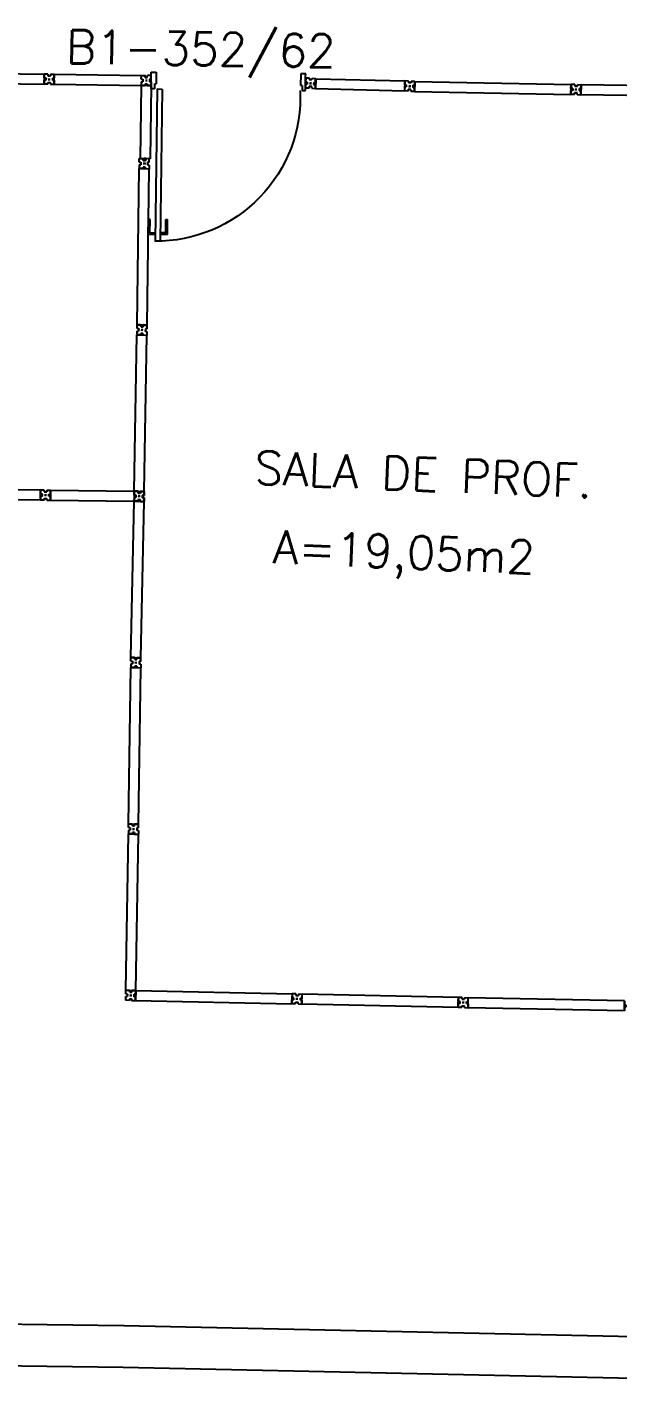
# Model space of a CAD drawing. Extents: x 26 to 324, y 73 to 188.
# Drawn here: x 186.66 to 190.21, y 161.84 to 169.97 of the extents above; entities that cross this region are included whole.
import ezdxf

# ---------------------------------------------------------------- set-up
doc = ezdxf.new("R2010")
doc.units = 0
doc.header["$LTSCALE"] = 0.01
doc.header["$MEASUREMENT"] = 0
doc.layers.get('0').update_dxf_attribs({"linetype": 'CONTINUOUS'})
for name, color, linetype in [('BANC', 2, 'CONTINUOUS'), ('DIV', 2, 'CONTINUOUS'), ('TEXTO', 2, 'CONTINUOUS'), ('TEXTO-ENDEREÇO', 2, 'CONTINUOUS'), ('ÁREA', 2, 'CONTINUOUS')]:
    doc.layers.add(name, color=color, linetype=linetype)
doc.styles.add('UNB-100', font='simplex.shx', dxfattribs={"height": 0.2})
doc.styles.add('UNB-100-1', font='simplex.shx', dxfattribs={"height": 0.2})

# ---------------------------------------------------------------- blocks, each defined once
blk = doc.blocks.new('DIVMT-SLC')
for p, q in [((-0.03, 0.03), (-0.03, 0.006)), ((-0.008, 0.03), (-0.03, 0.03)), ((-0.0185, 0.006), (-0.03, 0.006)), ((-0.0185, -0.006), (-0.0185, 0.006)), ((-0.008, 0.03), (-0.008, 0.02)), ((-0.008, 0.02), (0.008, 0.02)), ((-0.0051, 0), (0.0051, 0)), ((0.0051, 0), (-0.0051, 0)), ((-0.0051, 0), (0.0051, 0)), ((0, -0.0051), (0, 0.0051)), ((0, 0.0051), (0, -0.0051)), ((0.008, 0.03), (0.008, 0.02)), ((0.008, 0.03), (0.03, 0.03)), ((0.0205, 0.006), (0.03, 0.006)), ((0.0205, -0.006), (0.0205, 0.006)), ((0.0205, 0.006), (0.0205, -0.006)), ((0.0205, 0.006), (0.03, 0.006)), ((0.97, 0.03), (0.03, 0.03)), ((0.03, 0.006), (0.03, 0.03)), ((0.03, -0.03), (0.03, 0.03)), ((0.03, -0.005), (0.03, 0.005)), ((0.97, -0.03), (0.97, 0.03)), ((0.97, 0.03), (0.97, 0.009)), ((0.97, 0.009), (0.97, 0.027)), ((0.9795, 0.006), (0.97, 0.006)), ((0.97, -0.005), (0.97, 0.005)), ((0.9795, 0.006), (0.9795, -0.006)), ((1.0051, 0), (0.9949, 0)), ((1, 0.0051), (1, -0.0051)), ((-0.0185, -0.006), (-0.03, -0.006)), ((-0.03, -0.03), (-0.03, -0.006)), ((-0.008, -0.03), (-0.03, -0.03)), ((-0.008, -0.03), (-0.008, -0.02)), ((-0.008, -0.02), (0.008, -0.02)), ((0.008, -0.03), (0.008, -0.02)), ((0.008, -0.03), (0.03, -0.03)), ((0.0205, -0.006), (0.03, -0.006)), ((0.0205, -0.006), (0.03, -0.006)), ((0.03, -0.006), (0.03, -0.03)), ((0.97, -0.03), (0.03, -0.03)), ((0.9795, -0.006), (0.97, -0.006)), ((0.97, -0.009), (0.97, -0.027))]:
    blk.add_line(p, q)
blk = doc.blocks.new('PDV2E-SLC')
at = {"layer": 'DIV', "color": 1}
for p, q in [((0.0229, 0.9247), (0.0629, 0.9247)), ((0.0229, 0.9247), (0.0229, 0.8347)), ((0.0329, 0.9147), (0.0629, 0.9147)), ((0.0329, 0.9147), (0.0329, 0.8347)), ((0.1375, 0.9247), (0.0975, 0.9247)), ((0.1275, 0.9147), (0.0975, 0.9147)), ((0.1275, 0.9147), (0.1275, 0.8347)), ((0.1375, 0.9247), (0.1375, 0.8347)), ((0.0329, 0.8347), (0.023, 0.8347)), ((0.1275, 0.8347), (0.1374, 0.8347))]:
    blk.add_line(p, q, dxfattribs=at)
at = {"layer": 'DIV'}
for p, q in [((0.0654, 0.0505), (0.0654, 0.9647)), ((0.0954, 0.9647), (0.0654, 0.9647)), ((0.0954, 0.0505), (0.0954, 0.9647)), ((0.0494, 0.05), (0.0293, 0.05)), ((0.0293, 0.05), (0.0293, 0.0347)), ((0.0293, 0.035), (0.0293, -0.035)), ((0.0494, 0.0199), (0.0494, 0.05)), ((0.0494, 0.0199), (0.0593, 0.0199)), ((0.0593, -0.05), (0.0593, 0.0199)), ((0.0654, 0.0505), (0.0954, 0.0505)), ((0.9279, -0.05), (0.9279, 0.0199)), ((0.9378, 0.0199), (0.9279, 0.0199)), ((0.9378, 0.05), (0.9579, 0.05)), ((0.9378, 0.0199), (0.9378, 0.05)), ((0.9579, 0.05), (0.9579, 0.0347)), ((0.9579, 0.035), (0.9579, -0.035)), ((0.0293, -0.035), (0.0293, -0.05)), ((0.0293, -0.05), (0.0593, -0.05)), ((0.9579, -0.05), (0.9279, -0.05)), ((0.9579, -0.035), (0.9579, -0.05))]:
    blk.add_line(p, q, dxfattribs=at)
at = {"layer": 'DIV', "color": 1}
blk.add_arc((0.0622, 0.1001), 0.8651, 356.67855, 90, dxfattribs=at)
blk = doc.blocks.new('MDIVMT-SLC')
for p, q in [((-0.03, 0.03), (-0.03, 0.006)), ((-0.008, 0.03), (-0.03, 0.03)), ((-0.0185, 0.006), (-0.03, 0.006)), ((-0.0185, -0.006), (-0.0185, 0.006)), ((-0.008, 0.03), (-0.008, 0.02)), ((-0.008, 0.02), (0.008, 0.02)), ((-0.0051, 0), (0.0051, 0)), ((-0.0051, 0), (0.0051, 0)), ((0, -0.0051), (0, 0.0051)), ((0, -0.0051), (0, 0.0051)), ((0.008, 0.03), (0.008, 0.02)), ((0.008, 0.03), (0.03, 0.03)), ((0.0205, 0.006), (0.03, 0.006)), ((0.0205, -0.006), (0.0205, 0.006)), ((0.0205, 0.006), (0.03, 0.006)), ((0.0205, -0.006), (0.0205, 0.006)), ((0.03, 0.03), (0.03, -0.03)), ((0.03, 0.03), (0.47, 0.03)), ((0.03, 0.006), (0.03, 0.03)), ((0.03, 0.009), (0.03, 0.027)), ((0.03, 0.005), (0.03, -0.005)), ((0.47, 0.03), (0.47, -0.03)), ((0.4795, 0.006), (0.47, 0.006)), ((0.47, 0.005), (0.47, -0.005)), ((0.4795, -0.006), (0.4795, 0.006)), ((0.4949, 0), (0.5051, 0)), ((0.5051, 0), (0.4949, 0)), ((0.5, -0.0051), (0.5, 0.0051)), ((-0.0185, -0.006), (-0.03, -0.006)), ((-0.03, -0.03), (-0.03, -0.006)), ((-0.008, -0.03), (-0.03, -0.03)), ((-0.008, -0.03), (-0.008, -0.02)), ((-0.008, -0.02), (0.008, -0.02)), ((0.008, -0.03), (0.008, -0.02)), ((0.008, -0.03), (0.03, -0.03)), ((0.0205, -0.006), (0.03, -0.006)), ((0.0205, -0.006), (0.03, -0.006)), ((0.03, -0.006), (0.03, -0.03)), ((0.03, -0.03), (0.03, -0.009)), ((0.03, -0.009), (0.03, -0.027)), ((0.03, -0.03), (0.47, -0.03)), ((0.4795, -0.006), (0.47, -0.006))]:
    blk.add_line(p, q)
blk = doc.blocks.new('DIV-SLC')
for p, q in [((-0.0051, 0), (0.0051, 0)), ((0, -0.0051), (0, 0.0051)), ((0.0205, 0.006), (0.03, 0.006)), ((0.0205, -0.006), (0.0205, 0.006)), ((0.03, 0.03), (0.97, 0.03)), ((0.03, 0.03), (0.03, -0.03)), ((0.03, 0.009), (0.03, 0.027)), ((0.03, 0.005), (0.03, -0.005)), ((0.97, 0.03), (0.97, -0.03)), ((0.9795, 0.006), (0.97, 0.006)), ((0.97, 0.005), (0.97, -0.005)), ((0.9795, -0.006), (0.9795, 0.006)), ((1.0051, 0), (0.9949, 0)), ((0.9949, 0), (1.0051, 0)), ((1, -0.0051), (1, 0.0051)), ((0.0205, -0.006), (0.03, -0.006)), ((0.03, -0.03), (0.03, -0.009)), ((0.03, -0.009), (0.03, -0.027)), ((0.03, -0.03), (0.97, -0.03)), ((0.9795, -0.006), (0.97, -0.006))]:
    blk.add_line(p, q)
blk = doc.blocks.new('MTT-SLC')
for p, q in [((-0.008, 0.03), (-0.03, 0.03)), ((-0.03, 0.03), (-0.03, 0.006)), ((-0.0185, 0.006), (-0.03, 0.006)), ((-0.0185, -0.006), (-0.0185, 0.006)), ((-0.008, 0.03), (-0.008, 0.02)), ((-0.008, 0.02), (0.008, 0.02)), ((-0.0051, 0), (0.0051, 0)), ((0, -0.0051), (0, 0.0051)), ((0.008, 0.03), (0.03, 0.03)), ((0.008, 0.03), (0.008, 0.02)), ((0.0205, -0.006), (0.0205, 0.006)), ((0.0205, 0.006), (0.03, 0.006)), ((0.03, 0.006), (0.03, 0.03)), ((-0.03, -0.03), (-0.03, -0.006)), ((-0.0185, -0.006), (-0.03, -0.006)), ((-0.008, -0.03), (-0.03, -0.03)), ((-0.008, -0.02), (0.008, -0.02)), ((-0.008, -0.03), (-0.008, -0.02)), ((0.008, -0.03), (0.008, -0.02)), ((0.008, -0.03), (0.03, -0.03)), ((0.0205, -0.006), (0.03, -0.006)), ((0.03, -0.006), (0.03, -0.03))]:
    blk.add_line(p, q)

msp = doc.modelspace()

# ---------------------------------------------------------------- linework, layer by layer
at = {"layer": 'BANC'}
for p, q in [((187.2413, 162.1619), (183.7232, 162.2068)), ((190.7611, 162.087), (187.2435, 162.1619)), ((187.2381, 161.9119), (183.72, 161.9568)), ((190.7558, 161.837), (187.2381, 161.9119))]:
    msp.add_line(p, q, dxfattribs=at)
at = {"layer": 'DIV'}
for p, q in [((186.7618, 169.6254), (186.7621, 169.6494)), ((186.7838, 169.6251), (186.7618, 169.6254)), ((186.7736, 169.6493), (186.7621, 169.6494)), ((186.7627, 169.6854), (186.7623, 169.6614)), ((186.7738, 169.6613), (186.7623, 169.6614)), ((186.7847, 169.6851), (186.7627, 169.6854)), ((186.7738, 169.6613), (186.7736, 169.6493)), ((186.7838, 169.6251), (186.7839, 169.6351)), ((186.7839, 169.6351), (186.7999, 169.6349)), ((186.7847, 169.6851), (186.7845, 169.6751)), ((186.7845, 169.6751), (186.8005, 169.6749)), ((186.7871, 169.6551), (186.7973, 169.6549)), ((186.7871, 169.6551), (186.7973, 169.6549)), ((186.7923, 169.6601), (186.7921, 169.6499)), ((186.7923, 169.6601), (186.7921, 169.6499)), ((186.7998, 169.6249), (186.7999, 169.6349)), ((186.7998, 169.6249), (186.8218, 169.6246)), ((186.8007, 169.6849), (186.8005, 169.6749)), ((186.8007, 169.6849), (186.8226, 169.6845)), ((186.8128, 169.6607), (186.8126, 169.6487)), ((186.8128, 169.6607), (186.8126, 169.6487)), ((186.8126, 169.6487), (186.8221, 169.6486)), ((186.8126, 169.6487), (186.8221, 169.6486)), ((186.8128, 169.6607), (186.8223, 169.6606)), ((186.8128, 169.6607), (186.8223, 169.6606)), ((186.8218, 169.6246), (186.8226, 169.6845)), ((186.8221, 169.6486), (186.8218, 169.6246)), ((186.8221, 169.6456), (186.8218, 169.6276)), ((186.8218, 169.6246), (187.346, 169.6179)), ((186.8221, 169.6496), (186.8223, 169.6596)), ((186.8226, 169.6845), (186.8223, 169.6636)), ((186.8223, 169.6606), (186.8226, 169.6845)), ((186.8223, 169.6636), (186.8226, 169.6816)), ((186.8226, 169.6845), (187.3469, 169.6779)), ((187.3813, 169.6475), (187.3711, 169.6477)), ((187.3711, 169.6477), (187.3813, 169.6475)), ((187.3763, 169.6527), (187.3761, 169.6425)), ((187.3968, 169.6532), (187.3966, 169.6412)), ((187.3966, 169.6412), (187.4061, 169.641)), ((187.3968, 169.6532), (187.4063, 169.653)), ((187.4056, 169.617), (187.4068, 169.677)), ((187.4061, 169.642), (187.4063, 169.652)), ((188.3339, 169.6011), (188.335, 169.661)), ((188.3343, 169.6251), (188.3339, 169.6011)), ((188.3343, 169.6221), (188.3339, 169.6041)), ((188.3343, 169.6261), (188.3345, 169.6361)), ((188.3438, 169.6249), (188.3343, 169.6251)), ((188.3438, 169.6249), (188.3343, 169.6251)), ((188.3346, 169.6371), (188.335, 169.661)), ((188.335, 169.661), (188.3346, 169.6401)), ((188.3346, 169.6401), (188.335, 169.658)), ((188.3441, 169.6369), (188.3346, 169.6371)), ((188.3441, 169.6369), (188.3346, 169.6371)), ((188.357, 169.6606), (188.335, 169.661)), ((188.3441, 169.6369), (188.3438, 169.6249)), ((188.3441, 169.6369), (188.3438, 169.6249)), ((188.357, 169.6606), (188.3568, 169.6506)), ((188.3728, 169.6503), (188.3568, 169.6506)), ((188.3695, 169.6304), (188.3593, 169.6306)), ((188.3695, 169.6304), (188.3593, 169.6306)), ((188.3593, 169.6289), (188.3695, 169.6287)), ((188.3645, 169.6356), (188.3643, 169.6254)), ((188.3645, 169.6356), (188.3643, 169.6254)), ((188.3643, 169.6237), (188.3645, 169.6339)), ((188.373, 169.6603), (188.3728, 169.6503)), ((188.373, 169.6603), (188.395, 169.6599)), ((188.3831, 169.6361), (188.3828, 169.6241)), ((188.3828, 169.6241), (188.3943, 169.6239)), ((188.3831, 169.6361), (188.3946, 169.6359)), ((188.3848, 169.6224), (188.385, 169.6344)), ((188.3848, 169.6224), (188.3943, 169.6222)), ((188.385, 169.6344), (188.3945, 169.6342)), ((188.395, 169.6582), (188.3938, 169.5982)), ((188.3938, 169.5999), (188.3943, 169.6239)), ((188.3945, 169.6332), (188.3943, 169.6232)), ((188.395, 169.6599), (188.3946, 169.6359)), ((188.3946, 169.6372), (188.3949, 169.6552)), ((188.395, 169.6582), (188.9307, 169.6444)), ((188.9307, 169.6444), (188.9296, 169.5845)), ((188.9303, 169.6205), (188.9307, 169.6444)), ((188.9527, 169.644), (188.9307, 169.6444)), ((188.9527, 169.644), (188.9525, 169.634)), ((188.9685, 169.6337), (188.9525, 169.634)), ((188.9687, 169.6437), (188.9685, 169.6337)), ((188.9687, 169.6437), (188.9907, 169.6433)), ((188.9907, 169.6433), (188.9903, 169.6193)), ((188.3559, 169.6006), (188.3339, 169.6011)), ((188.3559, 169.6006), (188.356, 169.6106)), ((188.372, 169.6103), (188.356, 169.6106)), ((188.3718, 169.6003), (188.372, 169.6103)), ((188.3718, 169.6003), (188.3938, 169.5999)), ((188.3938, 169.5982), (188.3942, 169.6192)), ((188.3938, 169.5982), (188.9296, 169.5845)), ((188.3942, 169.6192), (188.3939, 169.6012)), ((188.93, 169.6085), (188.9296, 169.5845)), ((188.9516, 169.584), (188.9296, 169.5845)), ((188.9395, 169.6083), (188.93, 169.6085)), ((188.9395, 169.6083), (188.93, 169.6085)), ((188.9303, 169.6195), (188.9301, 169.6095)), ((188.9398, 169.6203), (188.9303, 169.6205)), ((188.9398, 169.6203), (188.9303, 169.6205)), ((188.9395, 169.6083), (188.9398, 169.6203)), ((188.9398, 169.6203), (188.9395, 169.6083)), ((188.9516, 169.584), (188.9518, 169.594)), ((188.9678, 169.5937), (188.9518, 169.594)), ((188.9652, 169.6138), (188.9551, 169.614)), ((188.9551, 169.614), (188.9652, 169.6138)), ((188.9652, 169.6138), (188.9551, 169.614)), ((188.9601, 169.6088), (188.9603, 169.619)), ((188.9603, 169.619), (188.9601, 169.6088)), ((188.9676, 169.5837), (188.9678, 169.5937)), ((188.9676, 169.5837), (188.9896, 169.5833)), ((188.9788, 169.6195), (188.9785, 169.6075)), ((188.9785, 169.6075), (188.99, 169.6073)), ((188.9788, 169.6195), (188.9903, 169.6193)), ((188.9896, 169.5833), (188.99, 169.6073)), ((186.7408, 167.1858), (186.7405, 167.1618)), ((186.7628, 167.1855), (186.7408, 167.1858)), ((186.7628, 167.1855), (186.7627, 167.1755)), ((186.7788, 167.1853), (186.7787, 167.1753)), ((186.7788, 167.1853), (186.8008, 167.185)), ((186.8008, 167.185), (186.8, 167.125)), ((186.8005, 167.161), (186.8008, 167.185)), ((186.8006, 167.164), (186.8008, 167.182)), ((186.8008, 167.185), (187.3038, 167.1784)), ((186.7401, 167.1258), (186.7404, 167.1498)), ((186.762, 167.1255), (186.7401, 167.1258)), ((186.7519, 167.1497), (186.7404, 167.1498)), ((186.752, 167.1617), (186.7405, 167.1618)), ((186.7519, 167.1497), (186.752, 167.1617)), ((186.762, 167.1255), (186.7622, 167.1355)), ((186.7622, 167.1355), (186.7782, 167.1353)), ((186.7627, 167.1755), (186.7787, 167.1753)), ((186.7653, 167.1555), (186.7755, 167.1553)), ((186.7653, 167.1555), (186.7755, 167.1553)), ((186.7704, 167.1503), (186.7705, 167.1605)), ((186.7704, 167.1503), (186.7705, 167.1605)), ((186.778, 167.1253), (186.7782, 167.1353)), ((186.778, 167.1253), (186.8, 167.125)), ((186.7909, 167.1491), (186.791, 167.1611)), ((186.7909, 167.1491), (186.791, 167.1611)), ((186.7909, 167.1491), (186.8004, 167.149)), ((186.7909, 167.1491), (186.8004, 167.149)), ((186.791, 167.1611), (186.8005, 167.161)), ((186.791, 167.1611), (186.8005, 167.161)), ((186.8004, 167.149), (186.8, 167.125)), ((186.8, 167.125), (186.8003, 167.146)), ((186.8, 167.125), (187.303, 167.1184)), ((186.8003, 167.146), (186.8001, 167.128)), ((186.8005, 167.16), (186.8004, 167.15)), ((187.3038, 167.1784), (187.303, 167.1184)), ((187.3035, 167.1534), (187.3033, 167.1434)), ((187.3128, 167.1422), (187.3033, 167.1424)), ((187.313, 167.1542), (187.3035, 167.1544)), ((187.3128, 167.1422), (187.313, 167.1542)), ((187.3283, 167.148), (187.3385, 167.1479)), ((187.3385, 167.1479), (187.3283, 167.148)), ((187.3333, 167.1429), (187.3335, 167.1531))]:
    msp.add_line(p, q, dxfattribs=at)

# ---------------------------------------------------------------- block references
at = {"layer": 'DIV', "xscale": -1}
for name, p, rotation in [('DIVMT-SLC', (185.7923, 169.6678), 179.1702060167558), ('PDV2E-SLC', (187.3764, 169.6476), 179.3351124841402), ('DIVMT-SLC', (189.9599, 169.5926), 178.912297789404)]:
    msp.add_blockref(name, p, dxfattribs=dict(at, rotation=rotation))
at = {"layer": 'DIV'}
for name, p, rotation in [('MDIVMT-SLC', (187.3764, 169.6476), 269.1020928474737), ('DIVMT-SLC', (189.9599, 169.5926), 178.9122977894054), ('DIVMT-SLC', (187.3642, 169.1477), 269.2348402548708), ('DIVMT-SLC', (187.3508, 168.1478), 269.0063625585698), ('DIVMT-SLC', (185.7705, 167.1679), 359.2825813720499), ('DIVMT-SLC', (187.3335, 167.148), 268.8627892522242), ('MTT-SLC', (187.3334, 167.148), 178.4895130441301), ('DIVMT-SLC', (187.3136, 166.1482), 269.1971622072932), ('DIVMT-SLC', (187.2996, 165.1483), 269.096855774874), ('MTT-SLC', (187.2827, 164.1484), 269.096855774874), ('DIV-SLC', (187.2826, 164.1484), 358.7977071593901), ('DIVMT-SLC', (188.2824, 164.1271), 358.7435194694657), ('DIVMT-SLC', (189.2821, 164.1052), 358.789843884228)]:
    msp.add_blockref(name, p, dxfattribs=dict(at, rotation=rotation))

# ---------------------------------------------------------------- texts
at = {"layer": 'TEXTO', "style": 'UNB-100'}
msp.add_text('SALA DE PROF.', height=0.2, rotation=357.65207, dxfattribs=at).set_placement((188.024, 167.2221))
at = {"layer": 'TEXTO-ENDEREÇO', "style": 'UNB-100-1'}
msp.add_text('B1-352/62', height=0.2, rotation=359.07102, dxfattribs=at).set_placement((186.8935, 169.7508))
at = {"layer": 'ÁREA', "style": 'UNB-100'}
msp.add_text('A=19,05m2', height=0.2, rotation=357.65207, dxfattribs=at).set_placement((188.1344, 166.7458))

doc.saveas('drawing.dxf')
